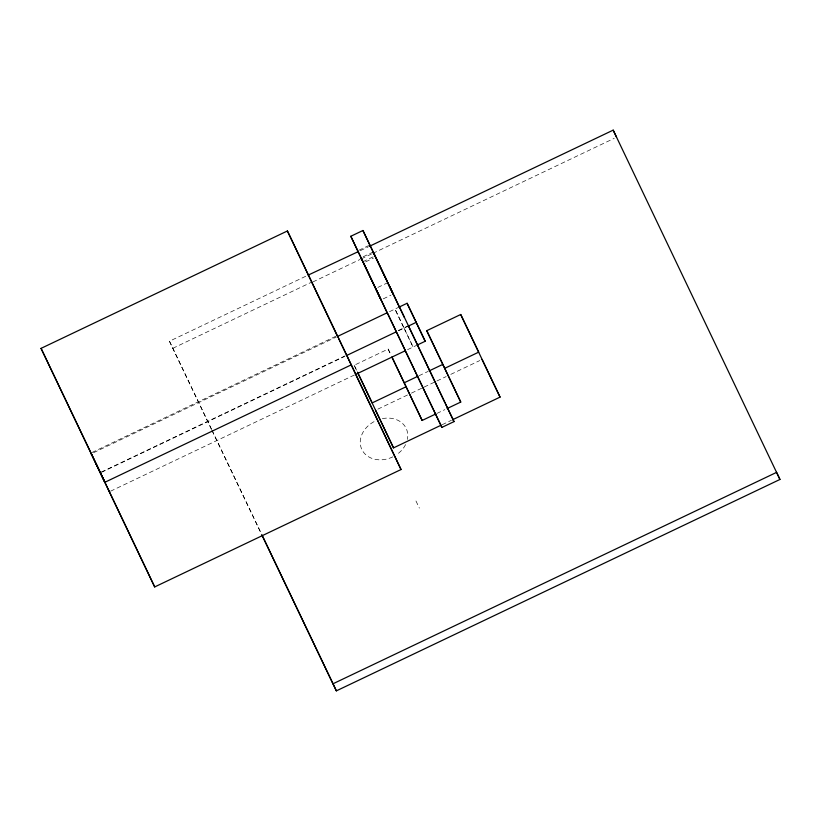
<?xml version="1.0" encoding="UTF-8"?>
<svg xmlns="http://www.w3.org/2000/svg" width="821" height="821" viewBox="0 0 821 821"><rect width="100%" height="100%" fill="white"/><g stroke="black" fill="none" stroke-linecap="round" stroke-linejoin="round"><path stroke-width="0.62" stroke-dasharray="4.11 3.08" d="M358.777 250.292L368.691 245.561M211.479 429.321L169.444 341.228L306.982 275.682M360.255 250.682L368.342 246.823M363.2 256.757L372.016 252.56M172.8 348.309L311.498 282.208M312.801 281.983L360.152 259.415M361.312 258.861L371.708 253.915M372.857 253.361L614.241 138.328M362.872 261.745L373.883 256.501M365.622 261.858L373.339 258.184M377.855 287.412L387.769 282.691M383.284 298.844L390.991 295.16M91.921 452.515L335.963 336.21M93.573 452.689L336.456 336.938M389.462 311.682L399.375 306.962M101.342 472.044L345.384 355.739M398.39 330.483L408.304 325.752M101.517 472.311L344.41 356.56M398.565 330.75L408.478 326.019M354.179 365.263L356.909 370.969L354.179 365.263L388.148 349.079L390.878 354.785M110.507 491.225L354.549 374.93M407.544 349.664L417.458 344.943M418.926 375.772L428.008 371.441M377.855 409.135L410.274 393.68M411.434 393.126L423.01 387.615M424.17 387.06L435.756 381.539M436.905 380.985L446.172 376.572M450.801 374.366L479.751 360.573M436.905 413.425L444.849 409.638M442.15 424.714L451.417 420.29M169.444 341.228L211.438 429.178M211.992 430.337L261.16 533.332M212.034 430.471L261.211 533.476M404.076 328.123L413.055 347.037L394.973 309.055L403.901 327.856M388.148 349.079L390.817 354.703M415.98 501.005L419.346 508.096M382.37 418.628A24.548 19.961 -25.4 0 1 407.39 439.42M405.584 444.602A24.548 19.961 -25.4 0 1 396.871 454.495M392.9 456.835A24.548 19.961 -25.4 0 1 361.969 449.754A24.548 19.961 -25.4 0 1 375.125 421.091"/><path stroke-width="1.23" d="M41.05 348.371L287.401 230.968L351.316 364.832L401.038 469.53L154.687 586.933L41.05 348.371L104.965 482.235L351.316 364.832M375.649 288.469L381.077 299.891L350.813 236.274L362.933 230.496L386.896 280.566M357.946 251.78L308.132 275.127M369.491 246.279L613.184 130.139L779.95 479.454L336.364 690.861L262.32 535.785M416.196 322.345L408.478 326.019L417.458 344.943L425.186 341.259L407.093 303.277L399.375 306.962L404.404 317.481M396.358 331.797L405.338 350.721L355.698 374.376L346.719 355.452L396.358 331.797L387.255 312.729L337.616 336.394L338.057 337.318M460.745 402.064L426.746 330.689L460.714 314.494L478.694 352.147L444.725 368.331L460.745 402.064L447.117 408.55M435.766 413.969L422.138 420.455L404.168 382.812L417.786 376.316M429.137 370.907L442.765 364.411M404.168 382.812L391.884 356.95L406.128 386.732L372.159 402.916L357.453 372.118M375.536 410.233L393.516 447.886L440.99 425.257M452.566 419.747L500.051 397.118L460.714 314.494M404.938 350.105L441.893 427.392L454.013 421.614L389.452 285.934M336.364 690.861L332.998 683.78L776.584 472.373L779.95 479.454M454.013 421.614L445.608 404.137M350.813 236.274L441.893 427.392M425.186 341.259L407.093 303.277M405.338 350.721L404.999 350.013M109.347 491.779L108.423 489.86M91.706 454.721L91.264 453.797L100.183 472.598M482.071 359.465L500.051 397.118M426.746 330.689L444.725 368.331M429.537 370.476L417.53 345.313M430.04 371.544L445.064 402.998M338.642 338.529L341.587 344.707M342.111 345.795L346.719 355.452M355.852 374.899L401.038 469.53M261.714 534.492L332.998 683.78M399.529 307.536L379.117 264.67M378.584 263.551L373.114 252.026L375.218 256.46M360.994 257.804L387.409 313.314M96.293 464.317L104.421 481.475M613.184 130.139L616.55 137.22M387.769 282.691L393.197 294.113L362.933 230.496M406.128 386.732L422.138 420.455M358.018 373.339L393.516 447.886M287.401 230.968L337.123 335.666M100.367 472.865L154.687 586.933"/></g></svg>
